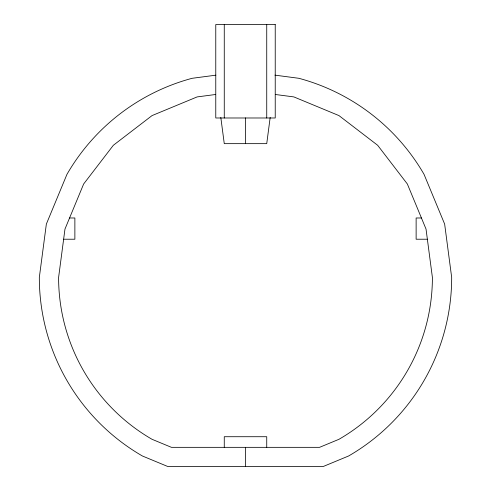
<?xml version="1.0" encoding="UTF-8"?>
<svg xmlns="http://www.w3.org/2000/svg" width="491" height="491" viewBox="0 0 491 491"><rect width="100%" height="100%" fill="white"/><g stroke="black" fill="none" stroke-linecap="round" stroke-linejoin="round"><path stroke-width="0.74" d="M270.179 117.435L266.736 143.654L224.264 143.654L220.809 117.435M215.856 75.172L192.141 78.296A206.177 206.177 0 0 0 66.948 174.36L46.35 224.086L39.323 277.446A206.177 206.177 0 0 0 142.415 455.998L167.64 466.45L323.36 466.45L348.585 455.998A206.177 206.177 0 0 0 451.677 277.446L444.65 224.086L424.052 174.36A206.177 206.177 0 0 0 298.859 78.296L274.942 75.148M215.543 94.499L197.124 96.917L152.05 115.588L113.341 145.287L83.642 183.996L64.972 229.076L58.601 277.446A186.899 186.899 0 0 0 152.05 439.304L171.445 447.338L319.555 447.338L338.95 439.304A186.899 186.899 0 0 0 432.399 277.446L426.028 229.076L407.358 183.996L377.659 145.287L338.95 115.588L293.876 96.917L275.439 94.499M69.562 217.986L74.871 217.986L74.871 239.221L63.634 239.221M421.438 217.986L416.129 217.986L416.129 239.221L427.366 239.221M266.736 24.55L266.736 117.987M266.736 447.338L266.736 436.72L224.264 436.72L224.264 447.338M245.5 117.871L245.5 143.654M245.5 447.338L245.5 466.45M224.264 24.55L224.264 117.987M275.23 24.55L215.77 24.55L215.77 117.987L275.23 117.987L275.23 24.55"/></g></svg>
